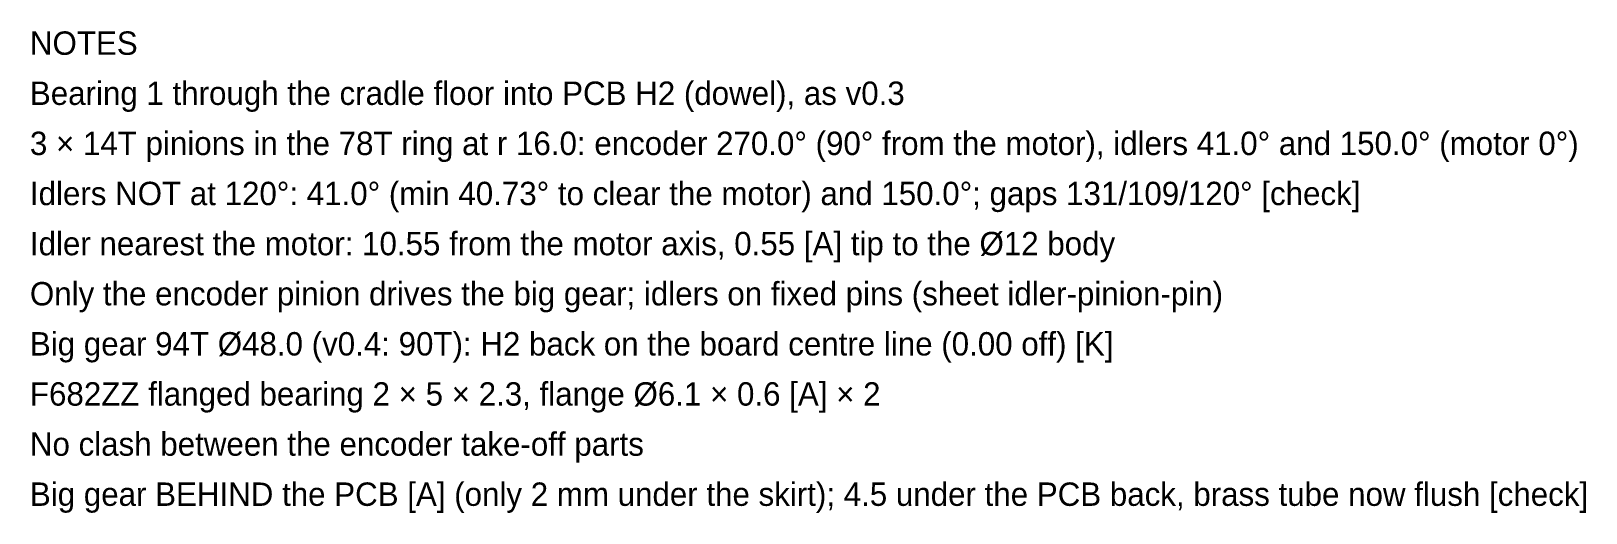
# Model space of a CAD drawing. Header units: millimetres. Extents: x -30 to 157, y -46 to 88.
# Drawn here: x 64.1 to 157.1, y 59.6 to 88.4 of the extents above; entities that cross this region are included whole.
import ezdxf

# ---------------------------------------------------------------- set-up
doc = ezdxf.new("R2010")
doc.units = ezdxf.units.MM
doc.layers.add('TEXT', color=7, linetype='CONTINUOUS')

msp = doc.modelspace()

# ---------------------------------------------------------------- texts
at = {"layer": 'TEXT'}
for s, p in [('NOTES', (64, 87.00183)), ('Bearing 1 through the cradle floor into PCB H2 (dowel), as v0.3', (64, 84.00183)), ('3 × 14T pinions in the 78T ring at r 16.0: encoder 270.0° (90° from the motor), idlers 41.0° and 150.0° (motor 0°)', (64, 81.00183)), ('Idlers NOT at 120°: 41.0° (min 40.73° to clear the motor) and 150.0°; gaps 131/109/120° [check]', (64, 78.00183)), ('Idler nearest the motor: 10.55 from the motor axis, 0.55 [A] tip to the Ø12 body', (64, 75.00183)), ('Only the encoder pinion drives the big gear; idlers on fixed pins (sheet idler-pinion-pin)', (64, 72.00183)), ('Big gear 94T Ø48.0 (v0.4: 90T): H2 back on the board centre line (0.00 off) [K]', (64, 69.00183)), ('F682ZZ flanged bearing 2 × 5 × 2.3, flange Ø6.1 × 0.6 [A] × 2', (64, 66.00183)), ('No clash between the encoder take-off parts', (64, 63.00183)), ('Big gear BEHIND the PCB [A] (only 2 mm under the skirt); 4.5 under the PCB back, brass tube now flush [check]', (64, 60.00183))]:
    msp.add_text(s, height=1.4, dxfattribs=at).set_placement(p)

doc.saveas('drawing.dxf')
